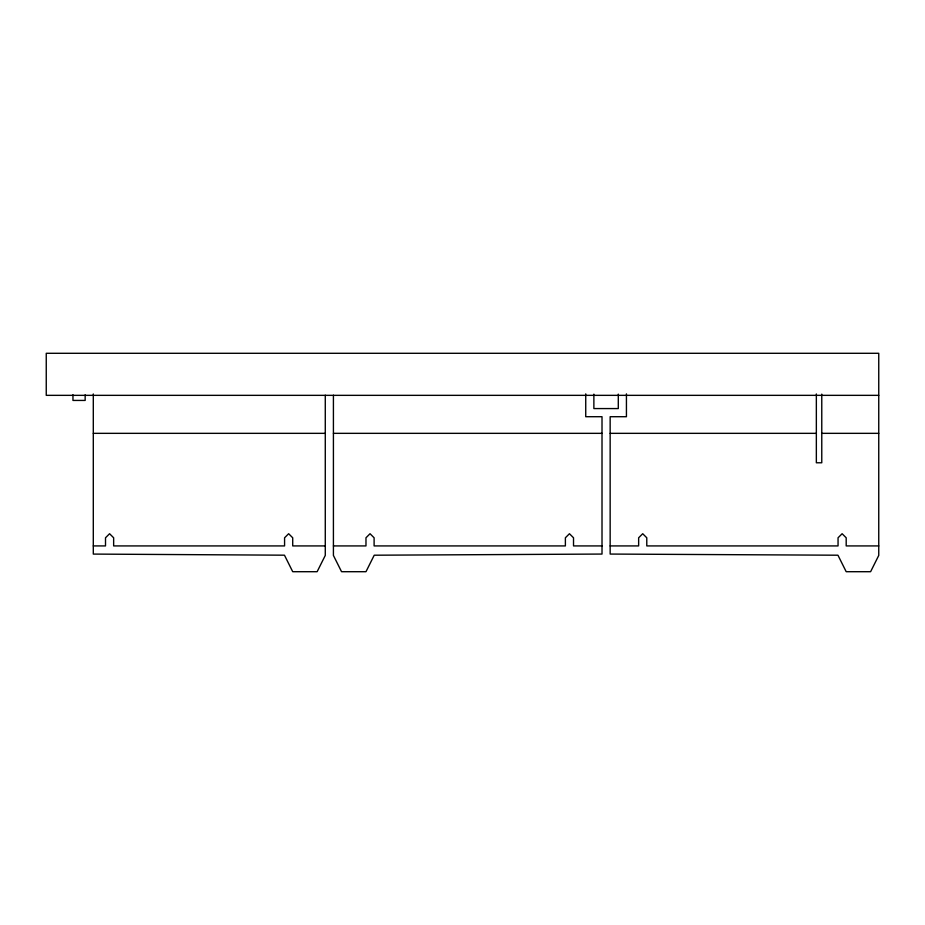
<?xml version="1.0" encoding="UTF-8"?>
<svg xmlns="http://www.w3.org/2000/svg" width="925" height="925" viewBox="0 0 925 925"><rect width="100%" height="100%" fill="white"/><g stroke="black" fill="none" stroke-linecap="round" stroke-linejoin="round"><path stroke-width="1.39" d="M878.75 395.345L46.25 395.345L46.25 353.292L878.75 353.292L878.75 555.428L870.61 571.708L846.19 571.708L837.946 555.208L610.153 554.063L610.153 416.712L626.433 416.712L626.433 393.865M93.298 433.339L325.276 433.339M333.416 433.339L602.013 433.339M610.153 433.339L816.347 433.339M821.77 433.339L878.75 433.339M93.298 545.923L105.508 545.923L105.508 537.783L109.578 533.725L113.648 537.783L113.648 545.923L284.576 545.923L284.576 537.783L288.646 533.725L292.716 537.783L292.716 545.923L325.276 545.923M333.416 545.923L365.976 545.923L365.976 537.783L370.035 533.725L374.105 537.783L374.105 545.923L565.383 545.923L565.383 537.783L569.453 533.725L573.523 537.783L573.523 545.923L602.013 545.923M610.153 545.923L638.643 545.923L638.643 537.783L642.713 533.725L646.783 537.783L646.783 545.923L838.05 545.923L838.05 537.783L842.12 533.725L846.19 537.783L846.19 545.923L878.75 545.923M821.77 394.131L821.77 462.778L816.347 462.778L816.347 393.958M618.293 394.131L618.293 408.572L593.873 408.572L593.873 394.131M585.733 393.865L585.733 416.712L602.013 416.712L602.013 554.063L374.22 555.208L365.976 571.708L341.556 571.708L333.416 555.428L333.416 395.183M325.276 395.183L325.276 555.428L317.136 571.708L292.716 571.708L284.461 555.185L93.298 554.087L93.298 393.946M85.158 394.825L85.158 400.433L72.959 400.433L72.959 394.721"/></g></svg>
